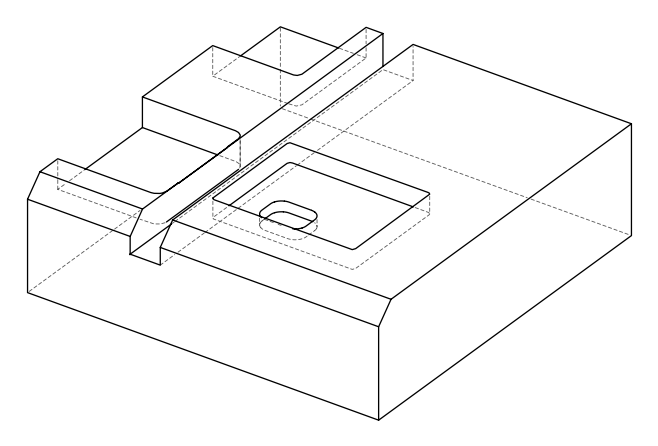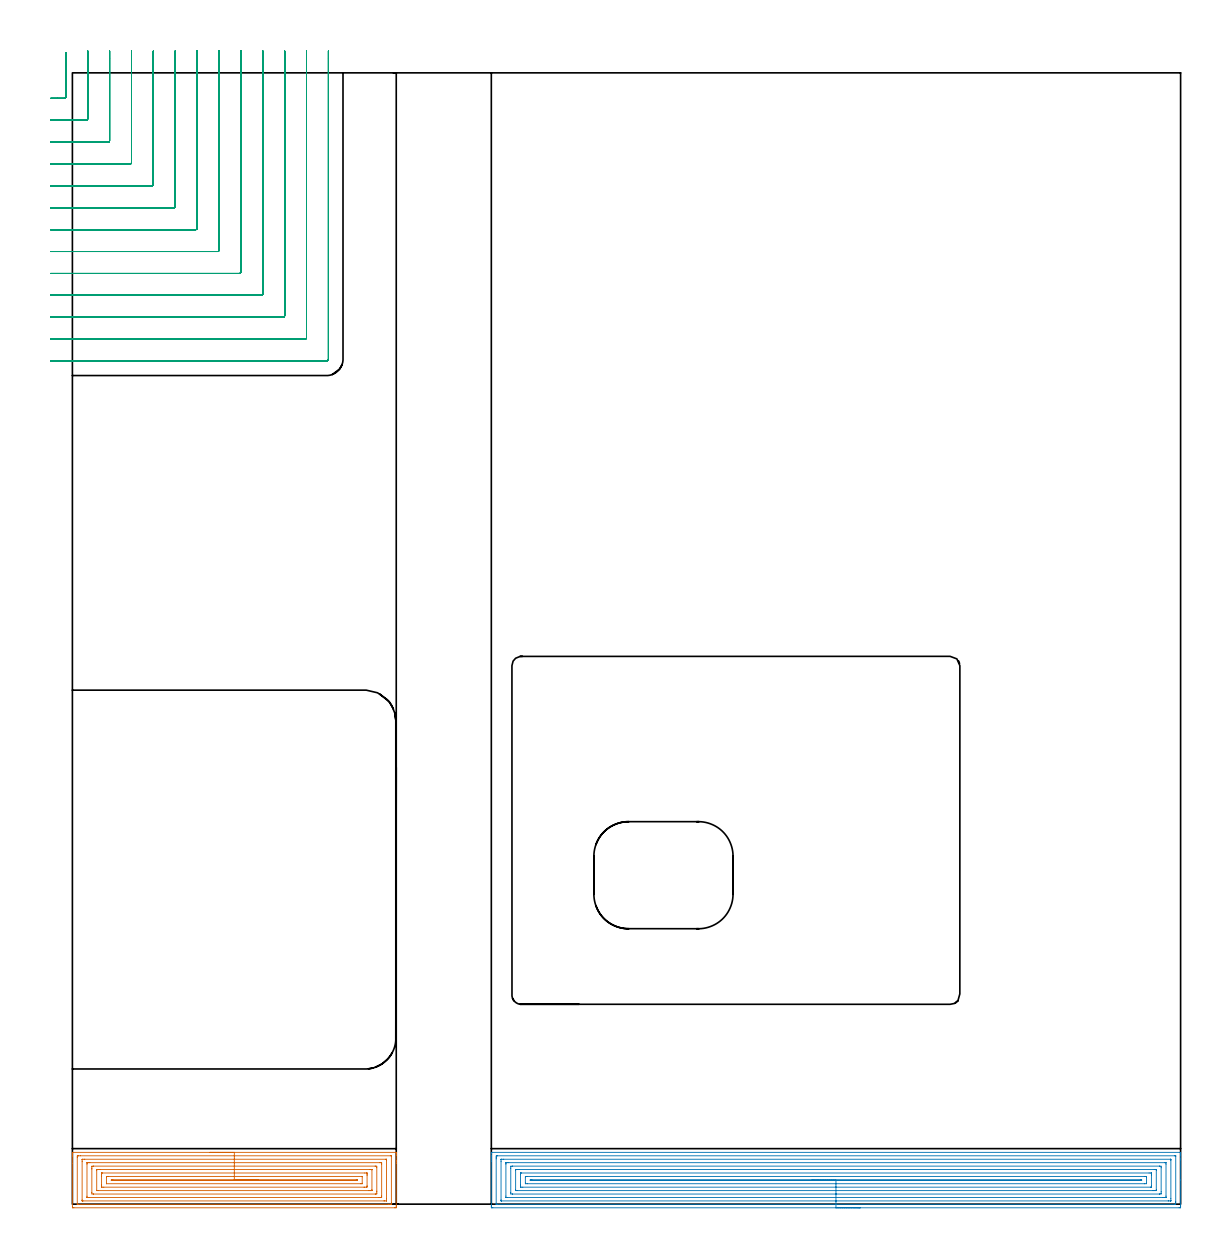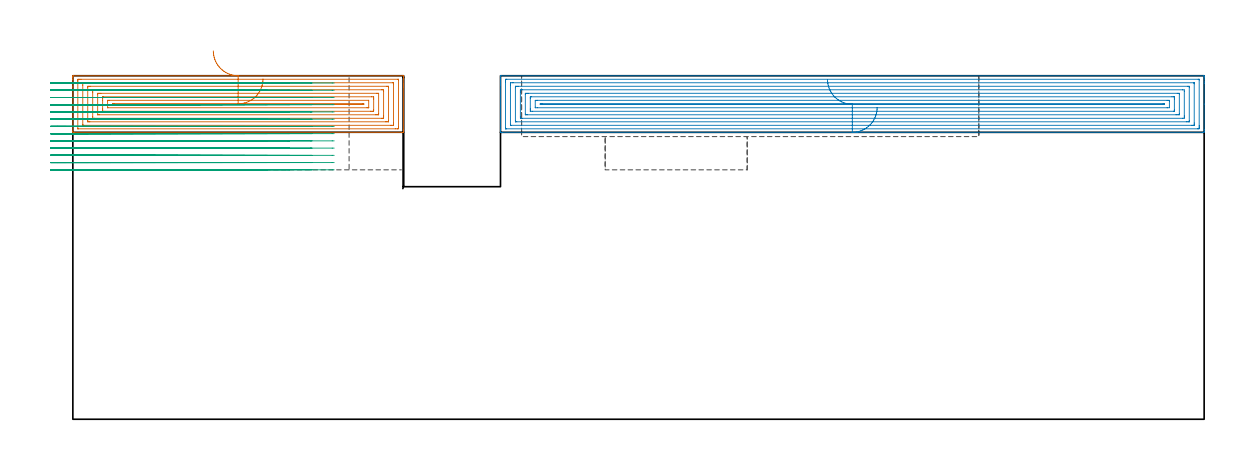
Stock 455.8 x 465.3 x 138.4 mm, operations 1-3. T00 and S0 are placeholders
(PLAN: 7 operations, 5 tool changes, 327.2 min)
(1 AREA_MILL | FG_CHAMFER_SURFACE | UGT0205_001 | 9.79 min | 36738 mm3)
(2 AREA_MILL_1 | FG_CHAMFER_SURFACE_1 | UGT0205_001 | 20.62 min | 75799 mm3)
(3 MILL_CORNER_NOTCH_RECTANGULAR | CORNER_NOTCH_RECTANGULAR | NXT0201_011 | Follow Part, ap 3, ae 75% | 49.82 min | 524779 mm3)
(4 MILL_RECTANGULAR_POCKET | POCKET_RECTANGULAR_STRAIGHT | NXT0201_008 | Follow Part, ap 1.5, ae 75% | 199.73 min | 645480 mm3)
(5 MILL_RECTANGULAR_POCKET_1 | POCKET_RECTANGULAR_STRAIGHT_1 | UGT0201_006 | Follow Part, ap 7, ae 75% | 0.99 min | 31440 mm3)
(6 MILL_SLOT | SLOT_PARTIAL_RECTANGULAR | UGT0201_094 | Follow Part, ap 5, ae 75% | 33.23 min | 782830 mm3)
(7 MILL_RECTANGULAR_SLOT | SLOT_RECTANGULAR | UGT0201_004 | Follow Part, ap 8, ae 75% | 13.05 min | 809072 mm3)
(TOOL UGT0205_001 | Chamfer Mill 20 x 3 x 45 deg. | D20 FL50 Z2)
(TOOL NXT0201_011 | ENDMILL 12mm [2P460-1200-NA 1630] | D12 FL38 Z6)
(TOOL NXT0201_008 | ENDMILL 6mm [2P460-0600-NA 1630] | D6 FL26 Z6)
(TOOL UGT0201_006 | End Mill 28 mm | D28 FL25 Z2)
(TOOL UGT0201_094 | End mill 20 mm | D20 FL38 Z4)
(TOOL UGT0201_004 | End Mill 32 mm | D32 FL53 Z6)
(OP 1 AREA_MILL)
G17 G21 G94 G90
T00 M6
G54
G17 G0 G90 X56.6 Y21.3 S1061 M3
G43 Z148.4 H0
G94 G1 X56.638 Z147.528 F250.
X56.752 Z146.663
X56.941 Z145.812
X57.203 Z144.98
X57.537 Z144.174
X57.94 Z143.4
X58.408 Z142.664
X58.94 Z141.972
X59.529 Z141.329
X60.172 Z140.739
X60.864 Z140.208
X61.6 Z139.74
X62.374 Z139.337
X63.18 Z139.003
X64.012 Z138.741
X64.864 Z138.552
X65.728 Z138.438
X66.6 Z138.4
X133.048
X133.19 Y21.294 Z138.393
X133.2 Y21.017 Z138.116
Y20.606 Z137.705
Y20.007 Z137.101
Y17.949 Z135.047
Y17.37 Z134.465
Y16.781 Z133.876
Y-0.496 Z116.601
X133.195 Y-1.085 Z116.012
X133.19 Y-1.492 Z115.606
X133.019 Y-1.496 Z115.602
X132.602 Y-1.5 Z115.6
X0.598
X0.181 Y-1.496 Z115.602
X0.01 Y-1.492 Z115.606
X0. Y-1.085 Z116.012
Y16.781 Z133.876
Y19.707 Z136.803
Y20.007 Z137.101
Y20.606 Z137.705
Y20.885 Z137.984
Y21.018 Z138.117
X0.01 Y21.294 Z138.393
X0.152 Y21.3 Z138.4
X66.6
Y19.886 Z136.986
X130.941 Y19.885 Z136.985
X131.169 Y19.88 Z136.98
X131.189 Y19.879 Z136.979
X131.194 Y19.863 Z136.963
X131.198 Y19.835 Z136.935
X131.199 Y19.808 Z136.908
X131.2 Y19.63 Z136.73
X131.199 Y0.672 Z117.772
X131.198 Y0.298 Z117.398
X131.19 Y-0.073 Z117.027
X130.818 Y-0.083 Z117.017
X130.694 Y-0.084 Z117.016
X129.926 Y-0.086 Z117.014
X2.259 Y-0.085 Z117.015
X2.031 Y-0.08 Z117.02
X2.011 Y-0.079 Z117.021
X2.006 Y-0.063 Z117.037
X2.002 Y-0.035 Z117.065
X2. Y-0.008 Z117.092
Y0.17 Z117.27
X2.001 Y19.128 Z136.228
X2.002 Y19.502 Z136.602
X2.01 Y19.873 Z136.973
X2.382 Y19.883 Z136.983
X2.506 Y19.884 Z136.984
X3.274 Y19.886 Z136.986
X66.6
Y18.472 Z135.572
X128.809 Y18.471 Z135.571
X129.034 Y18.47 Z135.57
X129.109 Y18.468 Z135.568
X129.167 Y18.465 Z135.565
X129.19 Y18.455 Z135.555
X129.193 Y18.412 Z135.512
X129.197 Y18.249 Z135.349
X129.2 Y18.086 Z135.186
Y2.267 Z119.367
X129.198 Y1.551 Z118.651
X129.196 Y1.392 Z118.492
X129.191 Y1.34 Z118.44
X129.146 Y1.336 Z118.436
X129.034 Y1.333 Z118.433
X128.368 Y1.329 Z118.429
X128.142
X4.391
X4.166 Y1.33 Z118.43
X4.091 Y1.332 Z118.432
X4.033 Y1.335 Z118.435
X4.01 Y1.345 Z118.445
X4.007 Y1.388 Z118.488
X4.003 Y1.551 Z118.651
X4. Y1.714 Z118.814
Y17.533 Z134.633
X4.002 Y18.249 Z135.349
X4.004 Y18.408 Z135.508
X4.009 Y18.46 Z135.56
X4.054 Y18.465 Z135.565
X4.166 Y18.467 Z135.567
X4.832 Y18.471 Z135.571
X5.058
X66.6 Y18.472 Z135.572
Y17.057 Z134.157
X126.359
X126.677 Y17.056 Z134.156
X127.079 Y17.052 Z134.152
X127.165 Y17.05 Z134.15
X127.19 Y17.043 Z134.143
X127.193 Y17.001 Z134.101
X127.196 Y16.909 Z134.009
X127.2 Y16.541 Z133.641
Y3.309 Z120.409
X127.194 Y2.894 Z119.994
X127.19 Y2.791 Z119.891
X127.185 Y2.749 Z119.849
X127.124 Y2.748 Z119.848
X126.931 Y2.745 Z119.845
X126.359 Y2.743 Z119.843
X126.041
X6.841
X6.523 Y2.744 Z119.844
X6.121 Y2.748 Z119.848
X6.035 Y2.75 Z119.85
X6.01 Y2.757 Z119.857
X6.007 Y2.799 Z119.899
X6.004 Y2.891 Z119.991
X6. Y3.259 Z120.359
Y16.491 Z133.591
X6.006 Y16.906 Z134.006
X6.01 Y17.009 Z134.109
X6.015 Y17.051 Z134.151
X6.076 Y17.052 Z134.152
X6.269 Y17.055 Z134.155
X6.841 Y17.057 Z134.157
X7.159
X66.6
Y15.643 Z132.743
X124.544 Y15.642 Z132.742
X124.575 Y15.641 Z132.741
X125.19 Y15.612 Z132.712
X125.199 Y14.998 Z132.098
X125.2 Y5.329 Z122.429
X125.199 Y5.067 Z122.167
X125.197 Y4.454 Z121.554
X125.19 Y4.188 Z121.288
X124.604 Y4.158 Z121.258
X124.575
X8.656
X8.625 Y4.159 Z121.259
X8.01 Y4.188 Z121.288
X8.001 Y4.802 Z121.902
X8. Y14.471 Z131.571
X8.001 Y14.734 Z131.834
X8.003 Y15.347 Z132.447
X8.01 Y15.612 Z132.712
X8.596 Y15.642 Z132.742
X8.625
X66.6 Y15.643 Z132.743
Y14.229 Z131.329
X122.411
X122.791 Y14.227 Z131.327
X123.169 Y14.223 Z131.323
X123.187 Y14.222 Z131.322
X123.19 Y14.209 Z131.309
X123.196 Y14.168 Z131.268
X123.199 Y14.097 Z131.197
X123.2 Y5.945 Z123.045
X123.199 Y5.744 Z122.844
X123.196 Y5.643 Z122.743
X123.191 Y5.594 Z122.694
X123.187 Y5.578 Z122.678
X123.166 Y5.576 Z122.676
X122.791 Y5.573 Z122.673
X122.279 Y5.571 Z122.671
X121.899
X10.789
X10.409 Y5.573 Z122.673
X10.03 Y5.577 Z122.677
X10.013 Y5.578 Z122.678
X10.01 Y5.591 Z122.691
X10.004 Y5.632 Z122.732
X10.001 Y5.703 Z122.803
X10. Y13.855 Z130.955
X10.001 Y14.056 Z131.156
X10.004 Y14.157 Z131.257
X10.009 Y14.206 Z131.306
X10.013 Y14.222 Z131.322
X10.034 Y14.224 Z131.324
X10.409 Y14.227 Z131.327
X10.922 Y14.229 Z131.329
X11.301
X66.6
Y12.815 Z129.915
X120.279 Y12.814 Z129.914
X121.007 Y12.81 Z129.91
X121.178 Y12.808 Z129.908
X121.19 Y12.799 Z129.899
X121.197 Y12.789 Z129.889
X121.2 Y12.097 Z129.197
Y11.907 Z129.007
X121.199 Y7.514 Z124.614
X121.192 Y7.323 Z124.423
X121.179 Y6.992 Z124.092
X121.007 Y6.989 Z124.089
X120.842 Y6.987 Z124.087
X120.115 Y6.985 Z124.085
X119.952
X12.921 Y6.986 Z124.086
X12.193 Y6.99 Z124.09
X12.022 Y6.992 Z124.092
X12.01 Y7.001 Z124.101
X12.003 Y7.011 Z124.111
X12. Y7.703 Z124.803
Y7.893 Z124.993
Y11.408 Z128.508
X12.001 Y12.097 Z129.197
X12.003 Y12.789 Z129.889
X12.01 Y12.799 Z129.899
X12.022 Y12.808 Z129.908
X12.193 Y12.812 Z129.912
X12.358 Y12.814 Z129.914
X66.6 Y12.815 Z129.915
Y11.4 Z128.5
X119.13
X119.143 Y11.399 Z128.499
X119.18 Y11.394 Z128.494
X119.199 Y11.242 Z128.342
X119.2 Y8.582 Z125.682
X119.198 Y8.475 Z125.575
X119.194 Y8.422 Z125.522
X119.191 Y8.413 Z125.513
X119.174 Y8.407 Z125.507
X119.071 Y8.404 Z125.504
X118.701 Y8.4 Z125.5
X118.516
X14.07
X14.057 Y8.401 Z125.501
X14.02 Y8.406 Z125.506
X14.001 Y8.558 Z125.658
X14. Y11.218 Z128.318
X14.002 Y11.325 Z128.425
X14.006 Y11.378 Z128.478
X14.009 Y11.387 Z128.487
X14.026 Y11.393 Z128.493
X14.129 Y11.396 Z128.496
X14.499 Y11.4 Z128.5
X14.684
X66.6
Y9.986 Z127.086
X116.906
X117.081 Y9.985 Z127.085
X117.168 Y9.982 Z127.082
X117.187 Y9.979 Z127.079
X117.191 Y9.974 Z127.074
X117.196 Y9.951 Z127.051
X117.198 Y9.9 Z127.
X117.196 Y9.849 Z126.949
X117.191 Y9.826 Z126.926
X117.187 Y9.821 Z126.921
X117.168 Y9.818 Z126.918
X117.079 Y9.815 Z126.915
X116.723 Y9.814 Z126.914
X116.547
X16.294
X16.119 Y9.815 Z126.915
X16.032 Y9.818 Z126.918
X16.013 Y9.821 Z126.921
X16.009 Y9.826 Z126.926
X16.004 Y9.849 Z126.949
X16.002 Y9.9 Z127.
X16.004 Y9.951 Z127.051
X16.009 Y9.974 Z127.074
X16.013 Y9.979 Z127.079
X16.032 Y9.982 Z127.082
X16.12 Y9.985 Z127.085
X16.294 Y9.986 Z127.086
X16.653
X66.6
X67.472 Z127.124
X68.336 Z127.238
X69.188 Z127.427
X70.02 Z127.689
X70.826 Z128.023
X71.6 Z128.426
X72.336 Z128.895
X73.028 Z129.426
X73.671 Z130.015
X74.26 Z130.658
X74.792 Z131.35
X75.26 Z132.086
X75.663 Z132.86
X75.997 Z133.666
X76.259 Z134.498
X76.448 Z135.35
X76.562 Z136.215
X76.6 Z137.086
G0 Z148.4
M5
M2
(OP 2 AREA_MILL_1)
G17 G21 G94 G90
T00 M6
G54
G17 G0 G90 X324.05 Y-1.5 S1061 M3
G43 Z148.4 H0
Z125.6
G94 G1 X324.012 Z124.729 F250.
X323.898 Z123.864
X323.709 Z123.012
X323.447 Z122.18
X323.113 Z121.374
X322.71 Z120.6
X322.242 Z119.864
X321.71 Z119.172
X321.121 Z118.529
X320.478 Z117.94
X319.786 Z117.409
X319.05 Z116.94
X318.276 Z116.537
X317.47 Z116.203
X316.638 Z115.941
X315.786 Z115.752
X314.922 Z115.638
X314.05 Z115.6
X172.917
X172.499 Y-1.496 Z115.602
X172.31 Y-1.492 Z115.605
X172.305 Y-1.085 Z116.012
X172.3 Y-0.479 Z116.619
Y17.642 Z134.737
Y18.249 Z135.343
Y18.793 Z135.89
Y19.128 Z136.224
Y19.672 Z136.768
Y20.007 Z137.101
Y20.985 Z138.084
X172.31 Y21.294 Z138.393
X172.47 Y21.3 Z138.4
X455.63
X455.79 Y21.294 Z138.393
X455.8 Y20.984 Z138.084
Y20.676 Z137.775
Y20.007 Z137.101
Y18.793 Z135.89
Y18.249 Z135.343
Y9.884 Z126.982
Y-0.479 Z116.619
X455.795 Y-1.085 Z116.012
X455.79 Y-1.492 Z115.605
X455.601 Y-1.496 Z115.602
X455.183 Y-1.5 Z115.6
X314.05
Y-0.086 Z117.014
X174.703 Y-0.085 Z117.015
X174.58
X174.343 Y-0.08 Z117.02
X174.319 Y-0.079 Z117.021
X174.31 Y-0.068 Z117.032
X174.304 Y-0.037 Z117.063
X174.302 Y-0.005 Z117.095
X174.3 Y0.19 Z117.29
Y18.645 Z135.745
X174.303 Y19.128 Z136.228
X174.309 Y19.516 Z136.616
X174.328 Y19.879 Z136.979
X174.703 Y19.884 Z136.984
X174.827 Y19.885 Z136.985
X453.397
X453.521
X453.757 Y19.88 Z136.98
X453.781 Y19.879 Z136.979
X453.79 Y19.868 Z136.968
X453.796 Y19.837 Z136.937
X453.798 Y19.805 Z136.905
X453.8 Y19.61 Z136.71
Y1.155 Z118.255
X453.797 Y0.672 Z117.772
X453.791 Y0.284 Z117.384
X453.772 Y-0.079 Z117.021
X453.397 Y-0.084 Z117.016
X453.273 Y-0.085 Z117.015
X314.05 Y-0.086 Z117.014
Y1.329 Z118.429
X176.49
X176.414 Y1.33 Z118.43
X176.354 Y1.333 Z118.433
X176.322 Y1.335 Z118.435
X176.31 Y1.366 Z118.466
X176.305 Y1.551 Z118.651
X176.301 Y1.737 Z118.837
X176.3 Y17.556 Z134.656
X176.302 Y18.249 Z135.349
X176.304 Y18.431 Z135.531
X176.309 Y18.458 Z135.558
X176.323 Y18.465 Z135.565
X176.377 Y18.467 Z135.567
X176.49 Y18.469 Z135.569
X177.157 Y18.471 Z135.571
X177.383
X451.61
X451.686 Y18.47 Z135.57
X451.745 Y18.467 Z135.567
X451.778 Y18.465 Z135.565
X451.79 Y18.434 Z135.534
X451.795 Y18.249 Z135.349
X451.799 Y18.063 Z135.163
X451.8 Y2.244 Z119.344
X451.798 Y1.551 Z118.651
X451.796 Y1.369 Z118.469
X451.791 Y1.342 Z118.442
X451.777 Y1.335 Z118.435
X451.723 Y1.333 Z118.433
X451.61 Y1.331 Z118.431
X450.943 Y1.329 Z118.429
X450.717
X314.05
Y2.743 Z119.843
X178.851
X178.437 Y2.745 Z119.845
X178.353 Y2.747 Z119.847
X178.321 Y2.749 Z119.849
X178.31 Y2.781 Z119.881
X178.3 Y3.309 Z120.409
Y16.491 Z133.591
X178.304 Y16.919 Z134.019
X178.308 Y17.025 Z134.125
X178.31 Y17.047 Z134.147
X178.334 Y17.05 Z134.15
X178.402 Y17.053 Z134.153
X178.595 Y17.056 Z134.156
X179.169 Y17.057 Z134.157
X179.487
X449.249
X449.663 Y17.055 Z134.155
X449.747 Y17.053 Z134.153
X449.779 Y17.051 Z134.151
X449.79 Y17.019 Z134.119
X449.8 Y16.491 Z133.591
Y3.309 Z120.409
X449.796 Y2.881 Z119.981
X449.792 Y2.775 Z119.875
X449.79 Y2.753 Z119.853
X449.766 Y2.75 Z119.85
X449.698 Y2.747 Z119.847
X449.505 Y2.744 Z119.844
X448.931 Y2.743 Z119.843
X448.613
X314.05
Y4.157 Z121.257
X180.986 Y4.158 Z121.258
X180.956 Y4.159 Z121.259
X180.31 Y4.188 Z121.288
X180.301 Y4.832 Z121.932
Y14.734 Z131.834
X180.303 Y15.376 Z132.476
X180.31 Y15.612 Z132.712
X180.926 Y15.642 Z132.742
X180.956
X447.114
X447.144
X447.79 Y15.612 Z132.712
X447.799 Y14.968 Z132.068
X447.8 Y5.067 Z122.167
X447.797 Y4.425 Z121.525
X447.79 Y4.188 Z121.288
X447.174 Y4.158 Z121.258
X447.144
X314.05 Y4.157 Z121.257
Y5.571 Z122.671
X183.123
X182.742 Y5.573 Z122.673
X182.363 Y5.576 Z122.676
X182.319 Y5.578 Z122.678
X182.31 Y5.608 Z122.708
X182.305 Y5.684 Z122.784
X182.301 Y5.8 Z122.9
Y13.855 Z130.955
X182.305 Y14.072 Z131.172
X182.31 Y14.18 Z131.28
X182.317 Y14.222 Z131.322
X182.367 Y14.224 Z131.324
X182.742 Y14.227 Z131.327
X183.256 Y14.229 Z131.329
X183.636
X444.978
X445.358 Y14.227 Z131.327
X445.737 Y14.224 Z131.324
X445.78 Y14.222 Z131.322
X445.79 Y14.192 Z131.292
X445.795 Y14.116 Z131.216
X445.799 Y14. Z131.1
Y5.945 Z123.045
X445.795 Y5.728 Z122.828
X445.79 Y5.62 Z122.72
X445.783 Y5.578 Z122.678
X445.734 Y5.576 Z122.676
X445.358 Y5.573 Z122.673
X444.845 Y5.571 Z122.671
X444.464
X314.05
Y6.985 Z124.085
X185.258 Y6.986 Z124.086
X184.529 Y6.99 Z124.09
X184.358 Y6.992 Z124.092
X184.309 Y6.998 Z124.098
X184.306 Y7.009 Z124.109
X184.302 Y7.048 Z124.148
X184.3 Y7.703 Z124.803
Y7.928 Z125.028
Y12.322 Z129.422
X184.303 Y12.547 Z129.647
X184.306 Y12.697 Z129.797
X184.311 Y12.808 Z129.908
X184.347 Y12.809 Z129.909
X184.529 Y12.813 Z129.913
X184.693 Y12.814 Z129.914
X442.842
X443.571 Y12.81 Z129.91
X443.742 Y12.808 Z129.908
X443.791 Y12.802 Z129.902
X443.794 Y12.791 Z129.891
X443.798 Y12.753 Z129.853
X443.8 Y12.097 Z129.197
Y11.872 Z128.972
Y7.703 Z124.803
Y7.478 Z124.578
X443.797 Y7.253 Z124.353
X443.794 Y7.103 Z124.203
X443.789 Y6.992 Z124.092
X443.753 Y6.991 Z124.091
X443.571 Y6.987 Z124.087
X443.407 Y6.986 Z124.086
X314.05 Y6.985 Z124.085
Y8.4 Z125.5
X187.209
X186.497 Y8.404 Z125.504
X186.315 Y8.407 Z125.507
X186.301 Y8.582 Z125.682
X186.3 Y8.597 Z125.697
X186.301 Y11.233 Z128.333
X186.315 Y11.393 Z128.493
X187.025 Y11.399 Z128.499
X187.209 Y11.4 Z128.5
X440.891
X441.603 Y11.396 Z128.496
X441.785 Y11.393 Z128.493
X441.799 Y11.218 Z128.318
X441.8 Y11.204 Z128.304
X441.799 Y8.567 Z125.667
X441.785 Y8.407 Z125.507
X441.076 Y8.401 Z125.501
X440.891 Y8.4 Z125.5
X314.05
Y9.814 Z126.914
X188.636
X188.461 Y9.815 Z126.915
X188.374 Y9.818 Z126.918
X188.322 Y9.82 Z126.92
X188.31 Y9.841 Z126.941
X188.308 Y9.9 Z127.
X188.31 Y9.959 Z127.059
X188.322 Y9.98 Z127.08
X188.374 Y9.982 Z127.082
X188.462 Y9.985 Z127.085
X188.636 Y9.986 Z127.086
X188.995
X439.464
X439.639 Y9.985 Z127.085
X439.726 Y9.982 Z127.082
X439.778 Y9.98 Z127.08
X439.79 Y9.959 Z127.059
X439.792 Y9.9 Z127.
X439.79 Y9.841 Z126.941
X439.778 Y9.82 Z126.92
X439.726 Y9.818 Z126.918
X439.638 Y9.815 Z126.915
X439.28 Y9.814 Z126.914
X439.105
X314.05
X313.178 Z126.952
X312.314 Z127.066
X311.462 Z127.255
X310.63 Z127.517
X309.824 Z127.851
X309.05 Z128.254
X308.314 Z128.722
X307.622 Z129.253
X306.979 Z129.843
X306.39 Z130.486
X305.858 Z131.178
X305.39 Z131.914
X304.987 Z132.688
X304.653 Z133.494
X304.391 Z134.326
X304.202 Z135.177
X304.088 Z136.042
X304.05 Z136.914
G0 Z148.4
M5
M2
(OP 3 MILL_CORNER_NOTCH_RECTANGULAR)
G17 G21 G94 G90
T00 M6
G54
G17 G0 G90 X-9. Y454.8 S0 M3
G43 Z148.4 H1
Z135.485
G94 G1 X-6. F250.
X-3.293 F500.
G3 X-2.7 Y455.393 R0.6
G1 Y470.658
Y473.658 F250.
G0 Z148.4
X-9. Y445.8
Z135.485
G1 X-6.
X5.707 F500.
G3 X6.3 Y446.393 R0.6
G1 Y471.3
Y474.3 F250.
G0 Z148.4
X-9. Y436.8
Z135.485
G1 X-6.
X14.707 F500.
G3 X15.3 Y437.393 R0.6
G1 Y471.3
Y474.3 F250.
G0 Z148.4
X-9. Y427.8
Z135.485
G1 X-6.
X23.706 F500.
G3 X24.3 Y428.394 R0.6
G1 Y471.3
Y474.3 F250.
G0 Z148.4
X-9. Y418.8
Z135.485
G1 X-6.
X32.706 F500.
G3 X33.3 Y419.394 R0.6
G1 Y471.3
Y474.3 F250.
G0 Z148.4
X-9. Y409.8
Z135.485
G1 X-6.
X41.706 F500.
G3 X42.3 Y410.394 R0.6
G1 Y471.3
Y474.3 F250.
G0 Z148.4
X-9. Y400.8
Z135.485
G1 X-6.
X50.705 F500.
G3 X51.3 Y401.395 R0.6
G1 Y471.3
Y474.3 F250.
G0 Z148.4
X-9. Y391.8
Z135.485
G1 X-6.
X59.705 F500.
G3 X60.3 Y392.395 R0.6
G1 Y471.3
Y474.3 F250.
G0 Z148.4
X-9. Y382.8
Z135.485
G1 X-6.
X68.705 F500.
G3 X69.3 Y383.395 R0.6
G1 Y471.3
Y474.3 F250.
G0 Z148.4
X-9. Y373.8
Z135.485
G1 X-6.
X77.704 F500.
G3 X78.3 Y374.396 R0.6
G1 Y471.3
Y474.3 F250.
G0 Z148.4
X-9. Y364.8
Z135.485
G1 X-6.
X86.704 F500.
G3 X87.3 Y365.396 R0.6
G1 Y471.3
Y474.3 F250.
G0 Z148.4
X-9. Y355.8
Z135.485
G1 X-6.
X95.704 F500.
G3 X96.3 Y356.396 R0.6
G1 Y471.3
Y474.3 F250.
G0 Z148.4
X-9. Y346.8
Z135.485
G1 X-6.
X104.5 F500.
G3 X105.3 Y347.6 R0.8
G1 Y471.3
Y474.3 F250.
G0 Z148.4
X-9. Y454.8
Z132.569
G1 X-6.
X-3.293 F500.
G3 X-2.7 Y455.393 R0.6
G1 Y470.658
Y473.658 F250.
G0 Z148.4
X-9. Y445.8
Z132.569
G1 X-6.
X5.707 F500.
G3 X6.3 Y446.393 R0.6
G1 Y471.3
Y474.3 F250.
G0 Z148.4
X-9. Y436.8
Z132.569
G1 X-6.
X14.707 F500.
G3 X15.3 Y437.393 R0.6
G1 Y471.3
Y474.3 F250.
G0 Z148.4
X-9. Y427.8
Z132.569
G1 X-6.
X23.706 F500.
G3 X24.3 Y428.394 R0.6
G1 Y471.3
Y474.3 F250.
G0 Z148.4
X-9. Y418.8
Z132.569
G1 X-6.
X32.706 F500.
G3 X33.3 Y419.394 R0.6
G1 Y471.3
Y474.3 F250.
G0 Z148.4
X-9. Y409.8
Z132.569
G1 X-6.
X41.706 F500.
G3 X42.3 Y410.394 R0.6
G1 Y471.3
Y474.3 F250.
G0 Z148.4
X-9. Y400.8
Z132.569
G1 X-6.
X50.705 F500.
G3 X51.3 Y401.395 R0.6
G1 Y471.3
Y474.3 F250.
G0 Z148.4
X-9. Y391.8
Z132.569
G1 X-6.
X59.705 F500.
G3 X60.3 Y392.395 R0.6
G1 Y471.3
Y474.3 F250.
G0 Z148.4
X-9. Y382.8
Z132.569
G1 X-6.
X68.705 F500.
G3 X69.3 Y383.395 R0.6
G1 Y471.3
Y474.3 F250.
G0 Z148.4
X-9. Y373.8
Z132.569
G1 X-6.
X77.704 F500.
G3 X78.3 Y374.396 R0.6
G1 Y471.3
Y474.3 F250.
G0 Z148.4
X-9. Y364.8
Z132.569
G1 X-6.
X86.704 F500.
G3 X87.3 Y365.396 R0.6
G1 Y471.3
Y474.3 F250.
G0 Z148.4
X-9. Y355.8
Z132.569
G1 X-6.
X95.704 F500.
G3 X96.3 Y356.396 R0.6
G1 Y471.3
Y474.3 F250.
G0 Z148.4
X-9. Y346.8
Z132.569
G1 X-6.
X104.5 F500.
G3 X105.3 Y347.6 R0.8
G1 Y471.3
Y474.3 F250.
G0 Z148.4
X-9. Y454.8
Z129.654
G1 X-6.
X-3.293 F500.
G3 X-2.7 Y455.393 R0.6
G1 Y470.658
Y473.658 F250.
G0 Z148.4
X-9. Y445.8
Z129.654
G1 X-6.
X5.707 F500.
G3 X6.3 Y446.393 R0.6
G1 Y471.3
Y474.3 F250.
G0 Z148.4
X-9. Y436.8
Z129.654
G1 X-6.
X14.707 F500.
G3 X15.3 Y437.393 R0.6
G1 Y471.3
Y474.3 F250.
G0 Z148.4
X-9. Y427.8
Z129.654
G1 X-6.
X23.706 F500.
G3 X24.3 Y428.394 R0.6
G1 Y471.3
Y474.3 F250.
G0 Z148.4
X-9. Y418.8
Z129.654
G1 X-6.
X32.706 F500.
G3 X33.3 Y419.394 R0.6
G1 Y471.3
Y474.3 F250.
G0 Z148.4
X-9. Y409.8
Z129.654
G1 X-6.
X41.706 F500.
G3 X42.3 Y410.394 R0.6
G1 Y471.3
Y474.3 F250.
G0 Z148.4
X-9. Y400.8
Z129.654
G1 X-6.
X50.705 F500.
G3 X51.3 Y401.395 R0.6
G1 Y471.3
Y474.3 F250.
G0 Z148.4
X-9. Y391.8
Z129.654
G1 X-6.
X59.705 F500.
G3 X60.3 Y392.395 R0.6
G1 Y471.3
Y474.3 F250.
G0 Z148.4
X-9. Y382.8
Z129.654
G1 X-6.
X68.705 F500.
G3 X69.3 Y383.395 R0.6
G1 Y471.3
Y474.3 F250.
G0 Z148.4
X-9. Y373.8
Z129.654
G1 X-6.
X77.704 F500.
G3 X78.3 Y374.396 R0.6
G1 Y471.3
Y474.3 F250.
G0 Z148.4
X-9. Y364.8
Z129.654
G1 X-6.
X86.704 F500.
G3 X87.3 Y365.396 R0.6
G1 Y471.3
Y474.3 F250.
G0 Z148.4
X-9. Y355.8
Z129.654
G1 X-6.
X95.704 F500.
G3 X96.3 Y356.396 R0.6
G1 Y471.3
Y474.3 F250.
G0 Z148.4
X-9. Y346.8
Z129.654
G1 X-6.
X104.5 F500.
G3 X105.3 Y347.6 R0.8
G1 Y471.3
Y474.3 F250.
G0 Z148.4
X-9. Y454.8
Z126.738
G1 X-6.
X-3.293 F500.
G3 X-2.7 Y455.393 R0.6
G1 Y470.658
Y473.658 F250.
G0 Z148.4
X-9. Y445.8
Z126.738
G1 X-6.
X5.707 F500.
G3 X6.3 Y446.393 R0.6
G1 Y471.3
Y474.3 F250.
G0 Z148.4
X-9. Y436.8
Z126.738
G1 X-6.
X14.707 F500.
G3 X15.3 Y437.393 R0.6
G1 Y471.3
Y474.3 F250.
G0 Z148.4
X-9. Y427.8
Z126.738
G1 X-6.
X23.706 F500.
G3 X24.3 Y428.394 R0.6
G1 Y471.3
Y474.3 F250.
G0 Z148.4
X-9. Y418.8
Z126.738
G1 X-6.
X32.706 F500.
G3 X33.3 Y419.394 R0.6
G1 Y471.3
Y474.3 F250.
G0 Z148.4
X-9. Y409.8
Z126.738
G1 X-6.
X41.706 F500.
G3 X42.3 Y410.394 R0.6
G1 Y471.3
Y474.3 F250.
G0 Z148.4
X-9. Y400.8
Z126.738
G1 X-6.
X50.705 F500.
G3 X51.3 Y401.395 R0.6
G1 Y471.3
Y474.3 F250.
G0 Z148.4
X-9. Y391.8
Z126.738
G1 X-6.
X59.705 F500.
G3 X60.3 Y392.395 R0.6
G1 Y471.3
Y474.3 F250.
G0 Z148.4
X-9. Y382.8
Z126.738
G1 X-6.
X68.705 F500.
G3 X69.3 Y383.395 R0.6
G1 Y471.3
Y474.3 F250.
G0 Z148.4
X-9. Y373.8
Z126.738
G1 X-6.
X77.704 F500.
G3 X78.3 Y374.396 R0.6
G1 Y471.3
Y474.3 F250.
G0 Z148.4
X-9. Y364.8
Z126.738
G1 X-6.
X86.704 F500.
G3 X87.3 Y365.396 R0.6
G1 Y471.3
Y474.3 F250.
G0 Z148.4
X-9. Y355.8
Z126.738
G1 X-6.
X95.704 F500.
G3 X96.3 Y356.396 R0.6
G1 Y471.3
Y474.3 F250.
G0 Z148.4
X-9. Y346.8
Z126.738
G1 X-6.
X104.5 F500.
G3 X105.3 Y347.6 R0.8
G1 Y471.3
Y474.3 F250.
G0 Z148.4
X-9. Y454.8
Z123.823
G1 X-6.
X-3.293 F500.
G3 X-2.7 Y455.393 R0.6
G1 Y470.658
Y473.658 F250.
G0 Z148.4
X-9. Y445.8
Z123.823
G1 X-6.
X5.707 F500.
G3 X6.3 Y446.393 R0.6
G1 Y471.3
Y474.3 F250.
G0 Z148.4
X-9. Y436.8
Z123.823
G1 X-6.
X14.707 F500.
G3 X15.3 Y437.393 R0.6
G1 Y471.3
Y474.3 F250.
G0 Z148.4
X-9. Y427.8
Z123.823
G1 X-6.
X23.706 F500.
G3 X24.3 Y428.394 R0.6
G1 Y471.3
Y474.3 F250.
G0 Z148.4
X-9. Y418.8
Z123.823
G1 X-6.
X32.706 F500.
G3 X33.3 Y419.394 R0.6
G1 Y471.3
Y474.3 F250.
G0 Z148.4
X-9. Y409.8
Z123.823
G1 X-6.
X41.706 F500.
G3 X42.3 Y410.394 R0.6
G1 Y471.3
Y474.3 F250.
G0 Z148.4
X-9. Y400.8
Z123.823
G1 X-6.
X50.705 F500.
G3 X51.3 Y401.395 R0.6
G1 Y471.3
Y474.3 F250.
G0 Z148.4
X-9. Y391.8
Z123.823
G1 X-6.
X59.705 F500.
G3 X60.3 Y392.395 R0.6
G1 Y471.3
Y474.3 F250.
G0 Z148.4
X-9. Y382.8
Z123.823
G1 X-6.
X68.705 F500.
G3 X69.3 Y383.395 R0.6
G1 Y471.3
Y474.3 F250.
G0 Z148.4
X-9. Y373.8
Z123.823
G1 X-6.
X77.704 F500.
G3 X78.3 Y374.396 R0.6
G1 Y471.3
Y474.3 F250.
G0 Z148.4
X-9. Y364.8
Z123.823
G1 X-6.
X86.704 F500.
G3 X87.3 Y365.396 R0.6
G1 Y471.3
Y474.3 F250.
G0 Z148.4
X-9. Y355.8
Z123.823
G1 X-6.
X95.704 F500.
G3 X96.3 Y356.396 R0.6
G1 Y471.3
Y474.3 F250.
G0 Z148.4
X-9. Y346.8
Z123.823
G1 X-6.
X104.5 F500.
G3 X105.3 Y347.6 R0.8
G1 Y471.3
Y474.3 F250.
G0 Z148.4
X-9. Y454.8
Z120.908
G1 X-6.
X-3.293 F500.
G3 X-2.7 Y455.393 R0.6
G1 Y470.658
Y473.658 F250.
G0 Z148.4
X-9. Y445.8
Z120.908
G1 X-6.
X5.707 F500.
G3 X6.3 Y446.393 R0.6
G1 Y471.3
Y474.3 F250.
G0 Z148.4
X-9. Y436.8
Z120.908
G1 X-6.
X14.707 F500.
G3 X15.3 Y437.393 R0.6
G1 Y471.3
Y474.3 F250.
G0 Z148.4
X-9. Y427.8
Z120.908
G1 X-6.
X23.706 F500.
G3 X24.3 Y428.394 R0.6
G1 Y471.3
Y474.3 F250.
G0 Z148.4
X-9. Y418.8
Z120.908
G1 X-6.
X32.706 F500.
G3 X33.3 Y419.394 R0.6
G1 Y471.3
Y474.3 F250.
G0 Z148.4
X-9. Y409.8
Z120.908
G1 X-6.
X41.706 F500.
G3 X42.3 Y410.394 R0.6
G1 Y471.3
Y474.3 F250.
G0 Z148.4
X-9. Y400.8
Z120.908
G1 X-6.
X50.705 F500.
G3 X51.3 Y401.395 R0.6
G1 Y471.3
Y474.3 F250.
G0 Z148.4
X-9. Y391.8
Z120.908
G1 X-6.
X59.705 F500.
G3 X60.3 Y392.395 R0.6
G1 Y471.3
Y474.3 F250.
G0 Z148.4
X-9. Y382.8
Z120.908
G1 X-6.
X68.705 F500.
G3 X69.3 Y383.395 R0.6
G1 Y471.3
Y474.3 F250.
G0 Z148.4
X-9. Y373.8
Z120.908
G1 X-6.
X77.704 F500.
G3 X78.3 Y374.396 R0.6
G1 Y471.3
Y474.3 F250.
G0 Z148.4
X-9. Y364.8
Z120.908
G1 X-6.
X86.704 F500.
G3 X87.3 Y365.396 R0.6
G1 Y471.3
Y474.3 F250.
G0 Z148.4
X-9. Y355.8
Z120.908
G1 X-6.
X95.704 F500.
G3 X96.3 Y356.396 R0.6
G1 Y471.3
Y474.3 F250.
G0 Z148.4
X-9. Y346.8
Z120.908
G1 X-6.
X104.5 F500.
G3 X105.3 Y347.6 R0.8
G1 Y471.3
Y474.3 F250.
G0 Z148.4
X-9. Y454.8
Z117.992
G1 X-6.
X-3.293 F500.
G3 X-2.7 Y455.393 R0.6
G1 Y470.658
Y473.658 F250.
G0 Z148.4
X-9. Y445.8
Z117.992
G1 X-6.
X5.707 F500.
G3 X6.3 Y446.393 R0.6
G1 Y471.3
Y474.3 F250.
G0 Z148.4
X-9. Y436.8
Z117.992
G1 X-6.
X14.707 F500.
G3 X15.3 Y437.393 R0.6
G1 Y471.3
Y474.3 F250.
G0 Z148.4
X-9. Y427.8
Z117.992
G1 X-6.
X23.706 F500.
G3 X24.3 Y428.394 R0.6
G1 Y471.3
Y474.3 F250.
G0 Z148.4
X-9. Y418.8
Z117.992
G1 X-6.
X32.706 F500.
G3 X33.3 Y419.394 R0.6
G1 Y471.3
Y474.3 F250.
G0 Z148.4
X-9. Y409.8
Z117.992
G1 X-6.
X41.706 F500.
G3 X42.3 Y410.394 R0.6
G1 Y471.3
Y474.3 F250.
G0 Z148.4
X-9. Y400.8
Z117.992
G1 X-6.
X50.705 F500.
G3 X51.3 Y401.395 R0.6
G1 Y471.3
Y474.3 F250.
G0 Z148.4
X-9. Y391.8
Z117.992
G1 X-6.
X59.705 F500.
G3 X60.3 Y392.395 R0.6
G1 Y471.3
Y474.3 F250.
G0 Z148.4
X-9. Y382.8
Z117.992
G1 X-6.
X68.705 F500.
G3 X69.3 Y383.395 R0.6
G1 Y471.3
Y474.3 F250.
G0 Z148.4
X-9. Y373.8
Z117.992
G1 X-6.
X77.704 F500.
G3 X78.3 Y374.396 R0.6
G1 Y471.3
Y474.3 F250.
G0 Z148.4
X-9. Y364.8
Z117.992
G1 X-6.
X86.704 F500.
G3 X87.3 Y365.396 R0.6
G1 Y471.3
Y474.3 F250.
G0 Z148.4
X-9. Y355.8
Z117.992
G1 X-6.
X95.704 F500.
G3 X96.3 Y356.396 R0.6
G1 Y471.3
Y474.3 F250.
G0 Z148.4
X-9. Y346.8
Z117.992
G1 X-6.
X104.5 F500.
G3 X105.3 Y347.6 R0.8
G1 Y471.3
Y474.3 F250.
G0 Z148.4
X-9. Y454.8
Z115.077
G1 X-6.
X-3.293 F500.
G3 X-2.7 Y455.393 R0.6
G1 Y470.658
Y473.658 F250.
G0 Z148.4
X-9. Y445.8
Z115.077
G1 X-6.
X5.707 F500.
G3 X6.3 Y446.393 R0.6
G1 Y471.3
Y474.3 F250.
G0 Z148.4
X-9. Y436.8
Z115.077
G1 X-6.
X14.707 F500.
G3 X15.3 Y437.393 R0.6
G1 Y471.3
Y474.3 F250.
G0 Z148.4
X-9. Y427.8
Z115.077
G1 X-6.
X23.706 F500.
G3 X24.3 Y428.394 R0.6
G1 Y471.3
Y474.3 F250.
G0 Z148.4
X-9. Y418.8
Z115.077
G1 X-6.
X32.706 F500.
G3 X33.3 Y419.394 R0.6
G1 Y471.3
Y474.3 F250.
G0 Z148.4
X-9. Y409.8
Z115.077
G1 X-6.
X41.706 F500.
G3 X42.3 Y410.394 R0.6
G1 Y471.3
Y474.3 F250.
G0 Z148.4
X-9. Y400.8
Z115.077
G1 X-6.
X50.705 F500.
G3 X51.3 Y401.395 R0.6
G1 Y471.3
Y474.3 F250.
G0 Z148.4
X-9. Y391.8
Z115.077
G1 X-6.
X59.705 F500.
G3 X60.3 Y392.395 R0.6
G1 Y471.3
Y474.3 F250.
G0 Z148.4
X-9. Y382.8
Z115.077
G1 X-6.
X68.705 F500.
G3 X69.3 Y383.395 R0.6
G1 Y471.3
Y474.3 F250.
G0 Z148.4
X-9. Y373.8
Z115.077
G1 X-6.
X77.704 F500.
G3 X78.3 Y374.396 R0.6
G1 Y471.3
Y474.3 F250.
G0 Z148.4
X-9. Y364.8
Z115.077
G1 X-6.
X86.704 F500.
G3 X87.3 Y365.396 R0.6
G1 Y471.3
Y474.3 F250.
G0 Z148.4
X-9. Y355.8
Z115.077
G1 X-6.
X95.704 F500.
G3 X96.3 Y356.396 R0.6
G1 Y471.3
Y474.3 F250.
G0 Z148.4
X-9. Y346.8
Z115.077
G1 X-6.
X104.5 F500.
G3 X105.3 Y347.6 R0.8
G1 Y471.3
Y474.3 F250.
G0 Z148.4
X-9. Y454.8
Z112.162
G1 X-6.
X-3.293 F500.
G3 X-2.7 Y455.393 R0.6
G1 Y470.658
Y473.658 F250.
G0 Z148.4
X-9. Y445.8
Z112.162
G1 X-6.
X5.707 F500.
G3 X6.3 Y446.393 R0.6
G1 Y471.3
Y474.3 F250.
G0 Z148.4
X-9. Y436.8
Z112.162
G1 X-6.
X14.707 F500.
G3 X15.3 Y437.393 R0.6
G1 Y471.3
Y474.3 F250.
G0 Z148.4
X-9. Y427.8
Z112.162
G1 X-6.
X23.706 F500.
G3 X24.3 Y428.394 R0.6
G1 Y471.3
Y474.3 F250.
G0 Z148.4
X-9. Y418.8
Z112.162
G1 X-6.
X32.706 F500.
G3 X33.3 Y419.394 R0.6
G1 Y471.3
Y474.3 F250.
G0 Z148.4
X-9. Y409.8
Z112.162
G1 X-6.
X41.706 F500.
G3 X42.3 Y410.394 R0.6
G1 Y471.3
Y474.3 F250.
G0 Z148.4
X-9. Y400.8
Z112.162
G1 X-6.
X50.705 F500.
G3 X51.3 Y401.395 R0.6
G1 Y471.3
Y474.3 F250.
G0 Z148.4
X-9. Y391.8
Z112.162
G1 X-6.
X59.705 F500.
G3 X60.3 Y392.395 R0.6
G1 Y471.3
Y474.3 F250.
G0 Z148.4
X-9. Y382.8
Z112.162
G1 X-6.
X68.705 F500.
G3 X69.3 Y383.395 R0.6
G1 Y471.3
Y474.3 F250.
G0 Z148.4
X-9. Y373.8
Z112.162
G1 X-6.
X77.704 F500.
G3 X78.3 Y374.396 R0.6
G1 Y471.3
Y474.3 F250.
G0 Z148.4
X-9. Y364.8
Z112.162
G1 X-6.
X86.704 F500.
G3 X87.3 Y365.396 R0.6
G1 Y471.3
Y474.3 F250.
G0 Z148.4
X-9. Y355.8
Z112.162
G1 X-6.
X95.704 F500.
G3 X96.3 Y356.396 R0.6
G1 Y471.3
Y474.3 F250.
G0 Z148.4
X-9. Y346.8
Z112.162
G1 X-6.
X104.5 F500.
G3 X105.3 Y347.6 R0.8
G1 Y471.3
Y474.3 F250.
G0 Z148.4
X-9. Y454.8
Z109.246
G1 X-6.
X-3.293 F500.
G3 X-2.7 Y455.393 R0.6
G1 Y470.658
Y473.658 F250.
G0 Z148.4
X-9. Y445.8
Z109.246
G1 X-6.
X5.707 F500.
G3 X6.3 Y446.393 R0.6
G1 Y471.3
Y474.3 F250.
G0 Z148.4
X-9. Y436.8
Z109.246
G1 X-6.
X14.707 F500.
G3 X15.3 Y437.393 R0.6
G1 Y471.3
Y474.3 F250.
G0 Z148.4
X-9. Y427.8
Z109.246
G1 X-6.
X23.706 F500.
G3 X24.3 Y428.394 R0.6
G1 Y471.3
Y474.3 F250.
G0 Z148.4
X-9. Y418.8
Z109.246
G1 X-6.
X32.706 F500.
G3 X33.3 Y419.394 R0.6
G1 Y471.3
Y474.3 F250.
G0 Z148.4
X-9. Y409.8
Z109.246
G1 X-6.
X41.706 F500.
G3 X42.3 Y410.394 R0.6
G1 Y471.3
Y474.3 F250.
G0 Z148.4
X-9. Y400.8
Z109.246
G1 X-6.
X50.705 F500.
G3 X51.3 Y401.395 R0.6
G1 Y471.3
Y474.3 F250.
G0 Z148.4
X-9. Y391.8
Z109.246
G1 X-6.
X59.705 F500.
G3 X60.3 Y392.395 R0.6
G1 Y471.3
Y474.3 F250.
G0 Z148.4
X-9. Y382.8
Z109.246
G1 X-6.
X68.705 F500.
G3 X69.3 Y383.395 R0.6
G1 Y471.3
Y474.3 F250.
G0 Z148.4
X-9. Y373.8
Z109.246
G1 X-6.
X77.704 F500.
G3 X78.3 Y374.396 R0.6
G1 Y471.3
Y474.3 F250.
G0 Z148.4
X-9. Y364.8
Z109.246
G1 X-6.
X86.704 F500.
G3 X87.3 Y365.396 R0.6
G1 Y471.3
Y474.3 F250.
G0 Z148.4
X-9. Y355.8
Z109.246
G1 X-6.
X95.704 F500.
G3 X96.3 Y356.396 R0.6
G1 Y471.3
Y474.3 F250.
G0 Z148.4
X-9. Y346.8
Z109.246
G1 X-6.
X104.5 F500.
G3 X105.3 Y347.6 R0.8
G1 Y471.3
Y474.3 F250.
G0 Z148.4
X-9. Y454.8
Z106.331
G1 X-6.
X-3.293 F500.
G3 X-2.7 Y455.393 R0.6
G1 Y470.658
Y473.658 F250.
G0 Z148.4
X-9. Y445.8
Z106.331
G1 X-6.
X5.707 F500.
G3 X6.3 Y446.393 R0.6
G1 Y471.3
Y474.3 F250.
G0 Z148.4
X-9. Y436.8
Z106.331
G1 X-6.
X14.707 F500.
G3 X15.3 Y437.393 R0.6
G1 Y471.3
Y474.3 F250.
G0 Z148.4
X-9. Y427.8
Z106.331
G1 X-6.
X23.706 F500.
G3 X24.3 Y428.394 R0.6
G1 Y471.3
Y474.3 F250.
G0 Z148.4
X-9. Y418.8
Z106.331
G1 X-6.
X32.706 F500.
G3 X33.3 Y419.394 R0.6
G1 Y471.3
Y474.3 F250.
G0 Z148.4
X-9. Y409.8
Z106.331
G1 X-6.
X41.706 F500.
G3 X42.3 Y410.394 R0.6
G1 Y471.3
Y474.3 F250.
G0 Z148.4
X-9. Y400.8
Z106.331
G1 X-6.
X50.705 F500.
G3 X51.3 Y401.395 R0.6
G1 Y471.3
Y474.3 F250.
G0 Z148.4
X-9. Y391.8
Z106.331
G1 X-6.
X59.705 F500.
G3 X60.3 Y392.395 R0.6
G1 Y471.3
Y474.3 F250.
G0 Z148.4
X-9. Y382.8
Z106.331
G1 X-6.
X68.705 F500.
G3 X69.3 Y383.395 R0.6
G1 Y471.3
Y474.3 F250.
G0 Z148.4
X-9. Y373.8
Z106.331
G1 X-6.
X77.704 F500.
G3 X78.3 Y374.396 R0.6
G1 Y471.3
Y474.3 F250.
G0 Z148.4
X-9. Y364.8
Z106.331
G1 X-6.
X86.704 F500.
G3 X87.3 Y365.396 R0.6
G1 Y471.3
Y474.3 F250.
G0 Z148.4
X-9. Y355.8
Z106.331
G1 X-6.
X95.704 F500.
G3 X96.3 Y356.396 R0.6
G1 Y471.3
Y474.3 F250.
G0 Z148.4
X-9. Y346.8
Z106.331
G1 X-6.
X104.5 F500.
G3 X105.3 Y347.6 R0.8
G1 Y471.3
Y474.3 F250.
G0 Z148.4
X-9. Y454.8
Z103.415
G1 X-6.
X-3.293 F500.
G3 X-2.7 Y455.393 R0.6
G1 Y470.658
Y473.658 F250.
G0 Z148.4
X-9. Y445.8
Z103.415
G1 X-6.
X5.707 F500.
G3 X6.3 Y446.393 R0.6
G1 Y471.3
Y474.3 F250.
G0 Z148.4
X-9. Y436.8
Z103.415
G1 X-6.
X14.707 F500.
G3 X15.3 Y437.393 R0.6
G1 Y471.3
Y474.3 F250.
G0 Z148.4
X-9. Y427.8
Z103.415
G1 X-6.
X23.706 F500.
G3 X24.3 Y428.394 R0.6
G1 Y471.3
Y474.3 F250.
G0 Z148.4
X-9. Y418.8
Z103.415
G1 X-6.
X32.706 F500.
G3 X33.3 Y419.394 R0.6
G1 Y471.3
Y474.3 F250.
G0 Z148.4
X-9. Y409.8
Z103.415
G1 X-6.
X41.706 F500.
G3 X42.3 Y410.394 R0.6
G1 Y471.3
Y474.3 F250.
G0 Z148.4
X-9. Y400.8
Z103.415
G1 X-6.
X50.705 F500.
G3 X51.3 Y401.395 R0.6
G1 Y471.3
Y474.3 F250.
G0 Z148.4
X-9. Y391.8
Z103.415
G1 X-6.
X59.705 F500.
G3 X60.3 Y392.395 R0.6
G1 Y471.3
Y474.3 F250.
G0 Z148.4
X-9. Y382.8
Z103.415
G1 X-6.
X68.705 F500.
G3 X69.3 Y383.395 R0.6
G1 Y471.3
Y474.3 F250.
G0 Z148.4
X-9. Y373.8
Z103.415
G1 X-6.
X77.704 F500.
G3 X78.3 Y374.396 R0.6
G1 Y471.3
Y474.3 F250.
G0 Z148.4
X-9. Y364.8
Z103.415
G1 X-6.
X86.704 F500.
G3 X87.3 Y365.396 R0.6
G1 Y471.3
Y474.3 F250.
G0 Z148.4
X-9. Y355.8
Z103.415
G1 X-6.
X95.704 F500.
G3 X96.3 Y356.396 R0.6
G1 Y471.3
Y474.3 F250.
G0 Z148.4
X-9. Y346.8
Z103.415
G1 X-6.
X104.5 F500.
G3 X105.3 Y347.6 R0.8
G1 Y471.3
Y474.3 F250.
G0 Z148.4
X-9. Y454.8
Z100.5
G1 X-6.
X-3.293 F500.
G3 X-2.7 Y455.393 R0.6
G1 Y470.658
Y473.658 F250.
G0 Z148.4
X-9. Y445.8
Z100.5
G1 X-6.
X5.707 F500.
G3 X6.3 Y446.393 R0.6
G1 Y471.3
Y474.3 F250.
G0 Z148.4
X-9. Y436.8
Z100.5
G1 X-6.
X14.707 F500.
G3 X15.3 Y437.393 R0.6
G1 Y471.3
Y474.3 F250.
G0 Z148.4
X-9. Y427.8
Z100.5
G1 X-6.
X23.706 F500.
G3 X24.3 Y428.394 R0.6
G1 Y471.3
Y474.3 F250.
G0 Z148.4
X-9. Y418.8
Z100.5
G1 X-6.
X32.706 F500.
G3 X33.3 Y419.394 R0.6
G1 Y471.3
Y474.3 F250.
G0 Z148.4
X-9. Y409.8
Z100.5
G1 X-6.
X41.706 F500.
G3 X42.3 Y410.394 R0.6
G1 Y471.3
Y474.3 F250.
G0 Z148.4
X-9. Y400.8
Z100.5
G1 X-6.
X50.705 F500.
G3 X51.3 Y401.395 R0.6
G1 Y471.3
Y474.3 F250.
G0 Z148.4
X-9. Y391.8
Z100.5
G1 X-6.
X59.705 F500.
G3 X60.3 Y392.395 R0.6
G1 Y471.3
Y474.3 F250.
G0 Z148.4
X-9. Y382.8
Z100.5
G1 X-6.
X68.705 F500.
G3 X69.3 Y383.395 R0.6
G1 Y471.3
Y474.3 F250.
G0 Z148.4
X-9. Y373.8
Z100.5
G1 X-6.
X77.704 F500.
G3 X78.3 Y374.396 R0.6
G1 Y471.3
Y474.3 F250.
G0 Z148.4
X-9. Y364.8
Z100.5
G1 X-6.
X86.704 F500.
G3 X87.3 Y365.396 R0.6
G1 Y471.3
Y474.3 F250.
G0 Z148.4
X-9. Y355.8
Z100.5
G1 X-6.
X95.704 F500.
G3 X96.3 Y356.396 R0.6
G1 Y471.3
Y474.3 F250.
G0 Z148.4
X-9. Y346.8
Z100.5
G1 X-6.
X104.5 F500.
G3 X105.3 Y347.6 R0.8
G1 Y471.3
Y474.3 F250.
G0 Z148.4
M5
M2
